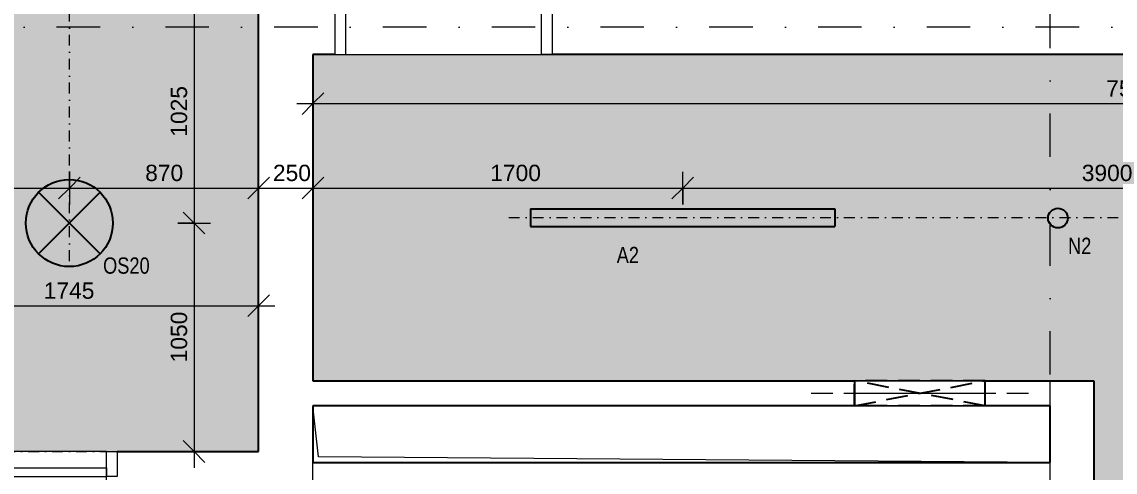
# Model space of a CAD drawing. Header units: millimetres. Extents: x -48130 to -1543, y -7799 to 13735.
# Drawn here: x -41563 to -36537, y -2647 to -577 of the extents above; entities that cross this region are included whole.
import ezdxf

# ---------------------------------------------------------------- set-up
doc = ezdxf.new("R2010")
doc.units = ezdxf.units.MM
for name, pattern in [('ABMV_DashDot_2_2mm-S0_6mm', [110, 50, -30, 0, -30]), ('HA_Dash_3mm-S1mm', [150, 100, -50]), ('HA_DashDot_10mm-S3mm', [500, 200, -150, 0, -150]), ('HA_DashDot_2_2mm-S0_6mm', [110, 50, -30, 0, -30])]:
    doc.linetypes.add(name, pattern=pattern)
for name, color, linetype, lineweight in [('-UNDERLAY_A-DETL-GENF-OTLN', 9, 'Continuous', 9), ('-UNDERLAY_A-GENM-____-HDLN', 9, 'HA_Dash_3mm-S1mm', 9), ('-UNDERLAY_A-GENM-____-OTLN', 9, 'Continuous', 9), ('A-____-____-DIMS', 9, 'Continuous', 5), ('A-____-____-DIMS-50', 9, 'Continuous', 5), ('A-CLNG-____-PATT', 9, 'Continuous', 9), ('A-DETL-____-OTLN', 9, 'Continuous', 25), ('A-DETL-GENF-OTLN', 9, 'Continuous', 9), ('A-DOOR-____-MCUT', 9, 'HA_DashDot_2_2mm-S0_6mm', 9), ('A-DOOR-____-OTLN', 9, 'Continuous', 9), ('A-DOOR-FRAM-OTLN', 9, 'Continuous', 9), ('A-GENM-____-HDLN', 9, 'HA_Dash_3mm-S1mm', 9), ('A-GENM-____-MCUT', 9, 'HA_Dash_3mm-S1mm', 25), ('A-GENM-____-OTLN', 9, 'Continuous', 9), ('A-WALL-____-MCUT', 9, 'Continuous', 25), ('E-LITE-EQPM-IDEN', 9, 'Continuous', 9), ('E-LITE-EQPM-OTLN', 9, 'Continuous', 9), ('I-WALL-____-MCUT', 9, 'Continuous', 25), ('I-WALL-____-OTLN', 9, 'Continuous', 9), ('S-GRID-____-OTLN', 9, 'Continuous', 5)]:
    doc.layers.add(name, color=color, linetype=linetype, lineweight=lineweight)
doc.styles.add('Arial_1', font='arial.ttf', dxfattribs={"height": 75})
doc.styles.add('Arial_2', font='arial.ttf', dxfattribs={"width": 0.8, "height": 75})
doc.dimstyles.new('Inner_Dimensions', dxfattribs={"dimscale": 304.8, "dimtxt": 76.519455, "dimasz": 0.328084, "dimexe": 0.246063, "dimexo": 0.0625, "dimgap": 0.032808, "dimtad": 1, "dimdec": 0, "dimzin": 0, "dimdsep": 46, "dimtxsty": 'Arial_1', "dimblk1": 'OBLIQUE', "dimblk2": 'OBLIQUE', "dimsah": 1, "dimcen": 0.09, "dimdle": 0.246063, "dimazin": 0, "dimtfac": 1, "dimtdec": 4, "dimtix": 1, "dimtmove": 0, "dimatfit": 3, "dimfxl": 0.246063, "dimfxlon": 1, "dimtvp": 1, "dimtolj": 1, "dimtzin": 0, "dimlwd": 9, "dimlwe": 9, "dimarcsym": 2})
doc.dimstyles.new('Inner_Dimensions_2', dxfattribs={"dimscale": 304.8, "dimtxt": 76.519455, "dimasz": 0.328084, "dimexe": 0.246063, "dimexo": 0.0625, "dimgap": 0.032808, "dimtad": 1, "dimdec": 0, "dimzin": 0, "dimdsep": 46, "dimtxsty": 'Arial_1', "dimblk1": 'OBLIQUE', "dimblk2": 'OBLIQUE', "dimsah": 1, "dimcen": 0.09, "dimdle": 0.246063, "dimazin": 0, "dimtfac": 1, "dimtdec": 4, "dimtix": 1, "dimtmove": 2, "dimatfit": 3, "dimfxl": 0.246063, "dimfxlon": 1, "dimtvp": 1, "dimtolj": 1, "dimtzin": 0, "dimlwd": 9, "dimlwe": 9, "dimarcsym": 2})

# ---------------------------------------------------------------- blocks, each defined once
blk = doc.blocks.new('HA_GM_Shaft_Rectangle - Default-1963439-DPS_2NP-C')
at = {"layer": '-UNDERLAY_A-DETL-GENF-OTLN'}
for p, q in [((26, -26), (260, 0)), ((0, -3390), (26, -26))]:
    blk.add_line(p, q, dxfattribs=at)
at = {"layer": '-UNDERLAY_A-GENM-____-OTLN'}
for p, q in [((0, -3390), (0, 0)), ((0, 0), (260, 0)), ((260, 0), (260, -3390)), ((260, -3390), (0, -3390))]:
    blk.add_line(p, q, dxfattribs=at)
blk = doc.blocks.new('HA_GM_Opening_Rectangle_WallBased - Default-2005409-DPS_2NP-C')
at = {"layer": 'A-GENM-____-MCUT'}
for p, q in [((425, 57.5), (-175, -57.5)), ((-175, 57.5), (425, -57.5)), ((-175, 57.5), (-175, -57.5)), ((-175, 57.5), (425, 57.5)), ((425, 57.5), (425, -57.5)), ((-175, -57.5), (425, -57.5))]:
    blk.add_line(p, q, dxfattribs=at)
blk = doc.blocks.new('TB_Porotherm KP11_5_1000mm - TB_Porotherm KP11_5_1000mm-1863649-DPS_2NP-C')
at = {"layer": '-UNDERLAY_A-GENM-____-HDLN'}
for p, q in [((-500, 57.5), (500, 57.5)), ((-500, 0), (500, 0)), ((500, -57.5), (-500, -57.5))]:
    blk.add_line(p, q, dxfattribs=at)
blk = doc.blocks.new('HA_DR_Single_Swing_Solid - In_BJ_900x2100_Vstup-2040228-DPS_2NP-C')
at = {"layer": 'A-DOOR-____-MCUT'}
for p, q in [((-450, 125), (450, 125)), ((-450, -125), (450, -125))]:
    blk.add_line(p, q, dxfattribs=at)
at = {"layer": 'A-DOOR-____-OTLN', "lineweight": 5}
blk.add_line((450, 1025), (450, 125), dxfattribs=at)
at = {"layer": 'A-DOOR-____-OTLN'}
for p, q in [((-500, 125), (500, 125)), ((450, 125), (-450, 125)), ((-450, 125), (-450, 85)), ((450, 125), (450, 85)), ((450, 85), (-450, 85)), ((-500, -125), (500, -125))]:
    blk.add_line(p, q, dxfattribs=at)
at = {"layer": 'A-DOOR-____-OTLN', "lineweight": 5}
blk.add_arc((450, 125), 900, 90, 180, dxfattribs=at)
at = {"layer": 'A-DOOR-FRAM-OTLN'}
for p, q in [((-500, 125), (-500, -125)), ((-450, 125), (-500, 125)), ((-450, 125), (-450, -125)), ((450, -125), (450, 125)), ((450, 125), (500, 125)), ((500, 125), (500, -125)), ((-500, -125), (-450, -125)), ((-450, -125), (450, -125)), ((500, -125), (450, -125))]:
    blk.add_line(p, q, dxfattribs=at)
blk = doc.blocks.new('HA_GM_Shaft_Rectangle - Default-1963441-DPS_2NP-C')
at = {"layer": 'A-DETL-GENF-OTLN'}
for p, q in [((26, -26), (260, 0)), ((0, -3390), (26, -26))]:
    blk.add_line(p, q, dxfattribs=at)
blk = doc.blocks.new('HA_LF_GenericSymbol_Linear - OS10 svitidlo 1400x80-1787643-DPS_2NP-C')
at = {"layer": 'E-LITE-EQPM-OTLN', "color": 11, "lineweight": 25}
for p, q in [((40, 700), (-40, 700)), ((-40, 700), (-40, -700)), ((40, 700), (40, -700)), ((40, -700), (-40, -700))]:
    blk.add_line(p, q, dxfattribs=at)
blk = doc.blocks.new('HA_LF_GenericSymbol - OS20_chodby-1935301-DPS_2NP-C')
at = {"layer": 'E-LITE-EQPM-OTLN', "color": 11, "lineweight": 25}
for p, q in [((141.4, 141.4), (-141.4, -141.4)), ((-141.4, 141.4), (141.4, -141.4))]:
    blk.add_line(p, q, dxfattribs=at)
blk.add_circle((0, 0), 200, dxfattribs=at)
blk = doc.blocks.new('HA_DR_Single_Swing_Solid - In_BJ_800x2100-2040331-DPS_2NP-C')
at = {"layer": 'A-DOOR-____-MCUT'}
for p, q in [((-400, 57.5), (400, 57.5)), ((-400, -57.5), (400, -57.5))]:
    blk.add_line(p, q, dxfattribs=at)
at = {"layer": 'A-DOOR-____-OTLN'}
for p, q in [((-400, -17.5), (-400, -57.5)), ((-400, -17.5), (400, -17.5)), ((400, -17.5), (400, -57.5)), ((-400, -57.5), (400, -57.5))]:
    blk.add_line(p, q, dxfattribs=at)
at = {"layer": 'A-DOOR-____-OTLN', "lineweight": 5}
blk.add_line((400, -857.5), (400, -57.5), dxfattribs=at)
blk.add_arc((400, -57.5), 800, 180, 270, dxfattribs=at)
at = {"layer": 'A-DOOR-FRAM-OTLN'}
for p, q in [((-400, 57.5), (-450, 57.5)), ((-450, 57.5), (-450, -57.5)), ((400, 57.5), (-400, 57.5)), ((-400, 57.5), (-400, -57.5)), ((400, -57.5), (400, 57.5)), ((400, 57.5), (450, 57.5)), ((450, 57.5), (450, -57.5)), ((-450, -57.5), (-400, -57.5)), ((450, -57.5), (400, -57.5))]:
    blk.add_line(p, q, dxfattribs=at)
blk = doc.blocks.new('HA_LF_N3l - Default-1851366-DPS_2NP-C')
at = {"layer": 'E-LITE-EQPM-OTLN', "color": 11, "lineweight": 25}
blk.add_circle((0, 0), 45, dxfattribs=at)
blk = doc.blocks.new('TB_Porotherm KP11_5_1000mm - TB_Porotherm KP11_5_1000mm-V2-DPS_2NP-C')
at = {"layer": 'A-GENM-____-HDLN'}
for p, q in [((-300, 57.5), (300, 57.5)), ((-300, 0), (300, 0)), ((300, -57.5), (-300, -57.5))]:
    blk.add_line(p, q, dxfattribs=at)
blk = doc.blocks.new('HA_GM_Opening_Rectangle_WallBased - Default-2005585-DPS_2NP-C')
at = {"layer": 'A-GENM-____-MCUT'}
for p, q in [((425, 57.5), (-175, -57.5)), ((-175, 57.5), (425, -57.5)), ((-175, 57.5), (-175, -57.5)), ((-175, 57.5), (425, 57.5)), ((425, 57.5), (425, -57.5)), ((-175, -57.5), (425, -57.5))]:
    blk.add_line(p, q, dxfattribs=at)
blk = doc.blocks.new('DIMBLOCK26-DPS_2NP-C')
at = {"layer": 'A-____-____-DIMS-50', "lineweight": 9, "transparency": 16777216}
for p, q in [((-42219.9, -1265.9), (-42219.9, -1415.9)), ((-42219.9, -1340.9), (-42219.9, -1265.9)), ((-42219.9, -1340.9), (-42169.9, -1290.9)), ((-41344.9, -1265.9), (-41344.9, -1415.9)), ((-41344.9, -1340.9), (-41344.9, -1265.9)), ((-41344.9, -1340.9), (-41294.9, -1290.9)), ((-42219.9, -1340.9), (-42269.9, -1390.9)), ((-42219.9, -1340.9), (-41344.9, -1340.9)), ((-41344.9, -1340.9), (-41394.9, -1390.9))]:
    blk.add_line(p, q, dxfattribs=at)
at = {"layer": 'A-____-____-DIMS-50', "color": 0, "lineweight": 9, "transparency": 16777216, "insert": (-41868.9, -1233.6), "char_height": 75, "width": 207.662, "attachment_point": 1, "line_spacing_factor": 0.941778, "style": 'Arial_1'}
blk.add_mtext('875', dxfattribs=at)
blk = doc.blocks.new('_Oblique')
at = {"color": 0, "linetype": 'ByBlock', "lineweight": -2}
blk.add_line((-0.5, -0.5), (0.5, 0.5), dxfattribs=at)
blk = doc.blocks.new('DIMBLOCK27-DPS_2NP-C')
at = {"layer": 'A-____-____-DIMS-50', "lineweight": 9, "transparency": 16777216}
for p, q in [((-41344.9, -1265.9), (-41344.9, -1415.9)), ((-41344.9, -1340.9), (-41344.9, -1265.9)), ((-41344.9, -1340.9), (-41294.9, -1290.9)), ((-40474.9, -1265.9), (-40474.9, -1415.9)), ((-40474.9, -1340.9), (-40474.9, -1265.9)), ((-40474.9, -1340.9), (-40424.9, -1290.9)), ((-41344.9, -1340.9), (-41394.9, -1390.9)), ((-41344.9, -1340.9), (-40474.9, -1340.9)), ((-40474.9, -1340.9), (-40524.9, -1390.9))]:
    blk.add_line(p, q, dxfattribs=at)
at = {"layer": 'A-____-____-DIMS-50', "color": 0, "lineweight": 9, "transparency": 16777216, "insert": (-40996.4, -1233.6), "char_height": 75, "width": 207.662, "attachment_point": 1, "line_spacing_factor": 0.941778, "style": 'Arial_1'}
blk.add_mtext('870', dxfattribs=at)
blk = doc.blocks.new('DIMBLOCK28-DPS_2NP-C')
at = {"layer": 'A-____-____-DIMS-50', "lineweight": 9, "transparency": 16777216}
for p, q in [((-40474.9, -1265.9), (-40474.9, -1415.9)), ((-40474.9, -1340.9), (-40474.9, -1265.9)), ((-40474.9, -1340.9), (-40424.9, -1290.9)), ((-40224.9, -1265.9), (-40224.9, -1415.9)), ((-40224.9, -1340.9), (-40224.9, -1265.9)), ((-40224.9, -1340.9), (-40174.9, -1290.9)), ((-40474.9, -1340.9), (-40524.9, -1390.9)), ((-40474.9, -1340.9), (-40224.9, -1340.9)), ((-40224.9, -1340.9), (-40274.9, -1390.9))]:
    blk.add_line(p, q, dxfattribs=at)
at = {"layer": 'A-____-____-DIMS-50', "color": 0, "lineweight": 9, "transparency": 16777216, "insert": (-40409.1, -1233.6), "char_height": 75, "width": 207.662, "attachment_point": 1, "line_spacing_factor": 0.941778, "style": 'Arial_1'}
blk.add_mtext('250', dxfattribs=at)
blk = doc.blocks.new('DIMBLOCK29-DPS_2NP-C')
at = {"layer": 'A-____-____-DIMS-50', "lineweight": 9, "transparency": 16777216}
for p, q in [((-40224.9, -1265.9), (-40224.9, -1415.9)), ((-40224.9, -1340.9), (-40224.9, -1265.9)), ((-40224.9, -1340.9), (-40174.9, -1290.9)), ((-38524.9, -1415.9), (-38524.9, -1265.9)), ((-38524.9, -1340.9), (-38474.9, -1290.9)), ((-40224.9, -1340.9), (-40274.9, -1390.9)), ((-40224.9, -1340.9), (-38524.9, -1340.9)), ((-38524.9, -1340.9), (-38574.9, -1390.9)), ((-38524.9, -1340.9), (-38524.9, -1415.9))]:
    blk.add_line(p, q, dxfattribs=at)
at = {"layer": 'A-____-____-DIMS-50', "color": 0, "lineweight": 9, "transparency": 16777216, "insert": (-39409.9, -1233.6), "char_height": 75, "width": 276.883, "attachment_point": 1, "line_spacing_factor": 0.941778, "style": 'Arial_1'}
blk.add_mtext('1700', dxfattribs=at)
blk = doc.blocks.new('DIMBLOCK30-DPS_2NP-C')
at = {"layer": 'A-____-____-DIMS-50', "lineweight": 9, "transparency": 16777216}
for p, q in [((-38524.9, -1415.9), (-38524.9, -1265.9)), ((-38524.9, -1340.9), (-38474.9, -1290.9)), ((-34624.9, -1415.9), (-34624.9, -1265.9)), ((-34624.9, -1340.9), (-34574.9, -1290.9)), ((-38524.9, -1340.9), (-38574.9, -1390.9)), ((-38524.9, -1340.9), (-34624.9, -1340.9)), ((-38524.9, -1340.9), (-38524.9, -1415.9)), ((-34624.9, -1340.9), (-34674.9, -1390.9)), ((-34624.9, -1340.9), (-34624.9, -1415.9))]:
    blk.add_line(p, q, dxfattribs=at)
at = {"layer": 'A-____-____-DIMS-50', "color": 0, "lineweight": 9, "transparency": 16777216, "insert": (-36690.3, -1233.6), "char_height": 75, "width": 276.883, "attachment_point": 1, "line_spacing_factor": 0.941778, "style": 'Arial_1'}
blk.add_mtext('3900', dxfattribs=at)
blk = doc.blocks.new('DIMBLOCK99-DPS_2NP-C')
at = {"layer": 'A-____-____-DIMS-50', "lineweight": 9, "transparency": 16777216}
for p, q in [((-40771.4, -401.8), (-40771.4, -1501.8)), ((-40771.4, -476.8), (-40821.4, -426.8)), ((-40696.4, -476.8), (-40846.4, -476.8)), ((-40771.4, -476.8), (-40721.4, -526.8)), ((-40771.4, -476.8), (-40696.4, -476.8)), ((-40771.4, -1501.8), (-40821.4, -1451.8)), ((-40846.4, -1501.8), (-40696.4, -1501.8)), ((-40771.4, -1501.8), (-40846.4, -1501.8)), ((-40771.4, -1501.8), (-40721.4, -1551.8))]:
    blk.add_line(p, q, dxfattribs=at)
at = {"layer": 'A-____-____-DIMS-50', "color": 0, "lineweight": 9, "transparency": 16777216, "insert": (-40878.8, -1104.7), "char_height": 75, "width": 276.883, "attachment_point": 1, "rotation": 90, "line_spacing_factor": 0.941778, "style": 'Arial_1'}
blk.add_mtext('1025', dxfattribs=at)
blk = doc.blocks.new('DIMBLOCK100-DPS_2NP-C')
at = {"layer": 'A-____-____-DIMS-50', "lineweight": 9, "transparency": 16777216}
for p, q in [((-40771.4, -1501.8), (-40821.4, -1451.8)), ((-40846.4, -1501.8), (-40696.4, -1501.8)), ((-40771.4, -1501.8), (-40846.4, -1501.8)), ((-40771.4, -1501.8), (-40771.4, -2626.8)), ((-40771.4, -1501.8), (-40721.4, -1551.8)), ((-40771.4, -2551.8), (-40821.4, -2501.8)), ((-40696.4, -2551.8), (-40846.4, -2551.8)), ((-40771.4, -2551.8), (-40721.4, -2601.8)), ((-40771.4, -2551.8), (-40696.4, -2551.8))]:
    blk.add_line(p, q, dxfattribs=at)
at = {"layer": 'A-____-____-DIMS-50', "color": 0, "lineweight": 9, "transparency": 16777216, "insert": (-40878.8, -2142.2), "char_height": 75, "width": 276.883, "attachment_point": 1, "rotation": 90, "line_spacing_factor": 0.941778, "style": 'Arial_1'}
blk.add_mtext('1050', dxfattribs=at)
blk = doc.blocks.new('DIMBLOCK140-DPS_2NP-C')
at = {"layer": 'A-____-____-DIMS-50', "lineweight": 9, "transparency": 16777216}
for p, q in [((-40224.9, -877.7), (-40224.9, -1027.7)), ((-40224.9, -952.7), (-40224.9, -877.7)), ((-40224.9, -952.7), (-40174.9, -902.7)), ((-32699.9, -877.7), (-32699.9, -1027.7)), ((-32699.9, -952.7), (-32699.9, -877.7)), ((-32699.9, -952.7), (-32649.9, -902.7)), ((-40299.9, -952.7), (-32624.9, -952.7)), ((-40224.9, -952.7), (-40274.9, -1002.7)), ((-32699.9, -952.7), (-32749.9, -1002.7))]:
    blk.add_line(p, q, dxfattribs=at)
at = {"layer": 'A-____-____-DIMS-50', "color": 0, "lineweight": 9, "transparency": 16777216, "insert": (-36577.8, -845.4), "char_height": 75, "width": 276.883, "attachment_point": 1, "line_spacing_factor": 0.941778, "style": 'Arial_1'}
blk.add_mtext('7525', dxfattribs=at)
blk = doc.blocks.new('DIMBLOCK163-DPS_2NP-C')
at = {"layer": 'A-____-____-DIMS-50', "lineweight": 9, "transparency": 16777216}
for p, q in [((-42219.9, -1807), (-42219.9, -1957)), ((-42219.9, -1882), (-42219.9, -1807)), ((-40474.9, -1807), (-40474.9, -1957)), ((-40474.9, -1882), (-40474.9, -1807)), ((-42219.9, -1882), (-42169.9, -1832)), ((-40474.9, -1882), (-40424.9, -1832)), ((-42294.9, -1882), (-40399.9, -1882)), ((-42219.9, -1882), (-42269.9, -1932)), ((-40474.9, -1882), (-40524.9, -1932))]:
    blk.add_line(p, q, dxfattribs=at)
at = {"layer": 'A-____-____-DIMS-50', "color": 0, "lineweight": 9, "transparency": 16777216, "insert": (-41462.8, -1774.7), "char_height": 75, "width": 276.883, "attachment_point": 1, "line_spacing_factor": 0.941778, "style": 'Arial_1'}
blk.add_mtext('1745', dxfattribs=at)

msp = doc.modelspace()

# ---------------------------------------------------------------- hatches: boundary and pattern name
at = {"layer": 'A-CLNG-____-PATT', "lineweight": 5}
h = msp.add_hatch(color=256, dxfattribs=at)
h.paths.add_polyline_path([(-40474.9, -2551.8), (-40474.9, -476.8), (-38834.9, -476.8), (-38834.9, 1623.2), (-42219.9, 1623.2), (-42219.9, -2551.8), (-40574.9, -2551.8)])
h.paths.add_polyline_path([(-41344.9, 538.2), (-41354, 539.4), (-41362.4, 542.9), (-41369.7, 548.5), (-41375.2, 555.7), (-41378.7, 564.1), (-41379.9, 573.2), (-41378.7, 582.3), (-41375.2, 590.7), (-41368.6, 598.7), (-41362.4, 603.5), (-41354, 607), (-41344.9, 608.2), (-41335.8, 607), (-41327.4, 603.5), (-41320.2, 598), (-41314.6, 590.7), (-41311.1, 582.3), (-41309.9, 573.2), (-41311.1, 564.1), (-41314.6, 555.7), (-41320.2, 548.5), (-41327.4, 542.9), (-41335.8, 539.4)])
msp.add_hatch(color=256, dxfattribs=at).paths.add_polyline_path([(-34834.9, -5301.8), (-34834.9, -2226.8), (-32699.9, -2226.8), (-32699.9, -726.8), (-40224.9, -726.8), (-40224.9, -2226.8), (-36634.9, -2226.8), (-36634.9, -5301.8), (-35134.9, -5301.8)])

# ---------------------------------------------------------------- linework, layer by layer
at = {"layer": 'A-DETL-____-OTLN', "linetype": 'ABMV_DashDot_2_2mm-S0_6mm', "lineweight": 5}
for p, q in [((-41344.9, -1676.8), (-41344.9, 1143.2)), ((-39324.9, -1476.8), (-26824.9, -1476.8))]:
    msp.add_line(p, q, dxfattribs=at)
at = {"layer": 'A-WALL-____-MCUT', "lineweight": 9}
for p, q in [((-36834.9, -2341.8), (-36834.9, -2226.8)), ((-40224.9, -2801.8), (-40224.9, -2601.8))]:
    msp.add_line(p, q, dxfattribs=at)
at = {"layer": 'I-WALL-____-MCUT'}
for p, q in [((-40474.9, -2551.8), (-40474.9, -476.8)), ((-40224.9, -726.8), (-40224.9, -2226.8)), ((-40124.9, -726.8), (-40224.9, -726.8)), ((-34084.9, -726.8), (-39124.9, -726.8)), ((-40224.9, -2226.8), (-37734.9, -2226.8)), ((-37734.9, -2226.8), (-37734.9, -2341.8)), ((-37134.9, -2341.8), (-37134.9, -2226.8)), ((-37134.9, -2226.8), (-36634.9, -2226.8)), ((-36634.9, -2226.8), (-36634.9, -2801.8)), ((-40224.9, -2341.8), (-40224.9, -2601.8)), ((-37734.9, -2341.8), (-40224.9, -2341.8)), ((-36834.9, -2341.8), (-37134.9, -2341.8)), ((-36834.9, -2601.8), (-36834.9, -2341.8)), ((-41124.9, -2551.8), (-40474.9, -2551.8)), ((-40224.9, -2601.8), (-36834.9, -2601.8))]:
    msp.add_line(p, q, dxfattribs=at)
at = {"layer": 'I-WALL-____-OTLN'}
for p, q in [((-37134.9, -2226.8), (-37734.9, -2226.8)), ((-37734.9, -2341.8), (-37134.9, -2341.8))]:
    msp.add_line(p, q, dxfattribs=at)
at = {"layer": 'S-GRID-____-OTLN', "linetype": 'HA_DashDot_10mm-S3mm', "lineweight": 9}
for p, q in [((-36834.9, -6198.9), (-36834.9, 12134.7)), ((-22199.7, -601.8), (-46530.3, -601.8))]:
    msp.add_line(p, q, dxfattribs=at)

# ---------------------------------------------------------------- block references
at = {"layer": '-UNDERLAY_A-GENM-____-OTLN'}
msp.add_blockref('TB_Porotherm KP11_5_1000mm - TB_Porotherm KP11_5_1000mm-1863649-DPS_2NP-C', (-37434.9, -2284.3), dxfattribs=at)
for name, p, rotation in [('HA_GM_Opening_Rectangle_WallBased - Default-2005409-DPS_2NP-C', (-37309.9, -2284.3), 180), ('HA_GM_Shaft_Rectangle - Default-1963439-DPS_2NP-C', (-40224.9, -2601.8), 89.9999999999996)]:
    msp.add_blockref(name, p, dxfattribs=dict(at, rotation=rotation))
at = {"layer": 'A-DOOR-____-OTLN'}
for name, p in [('HA_DR_Single_Swing_Solid - In_BJ_900x2100_Vstup-2040228-DPS_2NP-C', (-39624.9, -601.8)), ('HA_DR_Single_Swing_Solid - In_BJ_800x2100-2040331-DPS_2NP-C', (-41574.9, -2609.3))]:
    msp.add_blockref(name, p, dxfattribs=at)
at = {"layer": 'A-GENM-____-OTLN'}
msp.add_blockref('TB_Porotherm KP11_5_1000mm - TB_Porotherm KP11_5_1000mm-V2-DPS_2NP-C', (-37434.9, -2284.3), dxfattribs=at)
for name, p, rotation in [('HA_GM_Opening_Rectangle_WallBased - Default-2005585-DPS_2NP-C', (-37309.9, -2284.3), 180), ('HA_GM_Shaft_Rectangle - Default-1963441-DPS_2NP-C', (-40224.9, -2601.8), 89.9999999999996)]:
    msp.add_blockref(name, p, dxfattribs=dict(at, rotation=rotation))
at = {"layer": 'E-LITE-EQPM-OTLN', "color": 11, "lineweight": 25}
for name, p in [('HA_LF_GenericSymbol - OS20_chodby-1935301-DPS_2NP-C', (-41344.9, -1501.8)), ('HA_LF_N3l - Default-1851366-DPS_2NP-C', (-36799.9, -1478.9))]:
    msp.add_blockref(name, p, dxfattribs=at)
at = {"layer": 'E-LITE-EQPM-OTLN', "color": 11, "lineweight": 25, "rotation": 89.9999999999999}
msp.add_blockref('HA_LF_GenericSymbol_Linear - OS10 svitidlo 1400x80-1787643-DPS_2NP-C', (-38524.9, -1476.8), dxfattribs=at)

# ---------------------------------------------------------------- texts
at = {"layer": 'E-LITE-EQPM-IDEN', "lineweight": 5, "char_height": 75, "attachment_point": 1, "style": 'Arial_2'}
for s, insert, width in [('N2', (-36753.5, -1569), 131.477), ('OS20', (-41190, -1659.7), 262.953), ('A2', (-38828.5, -1611.1), 125.063)]:
    msp.add_mtext(s, dxfattribs=dict(at, insert=insert, width=width))

# ---------------------------------------------------------------- dimensions: what is measured, and where the dimension line sits
at = {"layer": 'A-____-____-DIMS', "lineweight": 9}
for base, p1, p2, override, picture, middle in [((-40771.4, -1501.8), (-40696.4, -476.8), (-40846.4, -1501.8), {"dimpost": '<>', "dimfxl": 1035.917468}, 'DIMBLOCK99-DPS_2NP-C', (-40819.7, -989.3)), ((-40771.4, -2551.8), (-40846.4, -1501.8), (-40696.4, -2551.8), {"dimpost": '<>', "dimfxl": 1060.660172}, 'DIMBLOCK100-DPS_2NP-C', (-40819.7, -2026.8))]:
    dim = msp.add_linear_dim(base=base, p1=p1, p2=p2, angle=90, dimstyle='Inner_Dimensions', override=override, dxfattribs=at)
    dim.commit()
    dim.dimension.update_dxf_attribs({"geometry": picture, "text_midpoint": middle})
for base, p1, p2, override, picture, middle in [((-32699.9, -952.7), (-40224.9, -877.7), (-32699.9, -877.7), {"dimpost": '<>', "dimfxl": 7525}, 'DIMBLOCK140-DPS_2NP-C', (-36462.4, -904.4)), ((-41344.9, -1340.9), (-42219.9, -1265.9), (-41344.9, -1265.9), {"dimpost": '<>', "dimfxl": 875}, 'DIMBLOCK26-DPS_2NP-C', (-41782.4, -1292.6)), ((-40474.9, -1340.9), (-41344.9, -1265.9), (-40474.9, -1265.9), {"dimpost": '<>', "dimfxl": 870}, 'DIMBLOCK27-DPS_2NP-C', (-40909.9, -1292.6)), ((-34624.9, -1340.9), (-38524.9, -1415.9), (-34624.9, -1415.9), {"dimpost": '<>', "dimfxl": 3900}, 'DIMBLOCK30-DPS_2NP-C', (-36574.9, -1292.6)), ((-40474.9, -1882), (-42219.9, -1807), (-40474.9, -1807), {"dimpost": '<>', "dimfxl": 1745}, 'DIMBLOCK163-DPS_2NP-C', (-41347.4, -1833.8))]:
    dim = msp.add_linear_dim(base=base, p1=p1, p2=p2, dimstyle='Inner_Dimensions', override=override, dxfattribs=at)
    dim.commit()
    dim.dimension.update_dxf_attribs({"geometry": picture, "text_midpoint": middle})
for base, p1, p2, override, picture, middle in [((-40224.9, -1340.9), (-40474.9, -1265.9), (-40224.9, -1265.9), {"dimpost": '<>', "dimfxl": 250}, 'DIMBLOCK28-DPS_2NP-C', (-40305.3, -1283.6)), ((-38524.9, -1340.9), (-40224.9, -1265.9), (-38524.9, -1415.9), {"dimpost": '<>', "dimfxl": 1706.604817}, 'DIMBLOCK29-DPS_2NP-C', (-39271.4, -1283.6))]:
    dim = msp.add_linear_dim(base=base, p1=p1, p2=p2, dimstyle='Inner_Dimensions_2', override=override, dxfattribs=at)
    dim.commit()
    dim.dimension.update_dxf_attribs({"geometry": picture, "text_midpoint": middle, "dimtype": 160})

doc.saveas('drawing.dxf')
